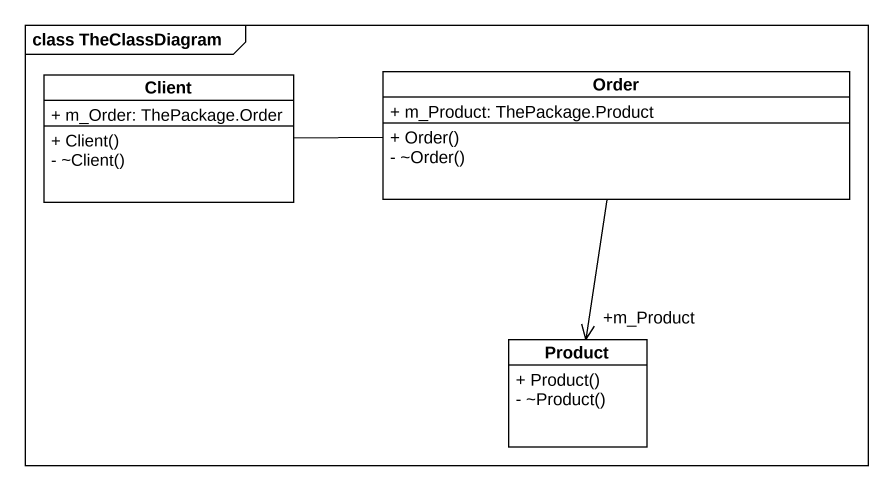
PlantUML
@startuml
mainframe class TheClassDiagram
hide circle
hide empty members
skinparam classAttributeIconSize 0
class Client {
  + m_Order: ThePackage.Order
  + Client()
  - ~Client()
}
class Order {
  + m_Product: ThePackage.Product
  + Order()
  - ~Order()
}
class Product {
  + Product()
  - ~Product()
}
Client -right- Order
Order --> "+m_Product" Product
@enduml
